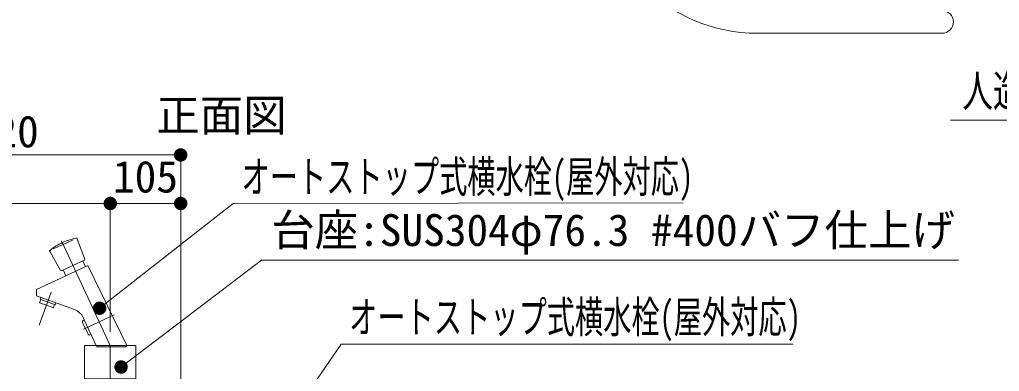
# Model space of a CAD drawing. Units: millimetres at full size, sheet at 1:20; details may follow other scales. Extents: x -6811 to -1335, y 4070 to 7803.
# Drawn here: x -5597 to -4136, y 6141 to 6665 of the extents above; entities that cross this region are included whole.
import ezdxf
from ezdxf.enums import TextEntityAlignment as Align

# ---------------------------------------------------------------- set-up
doc = ezdxf.new("R2010")
doc.units = ezdxf.units.MM
doc.header["$LTSCALE"] = 20
doc.linetypes.add('CHAIN_DOUBLE_DASH', pattern=[23.5, 12, -1.5, 3.5, -1.5, 3.5, -1.5])
doc.layers.add('寸法', color=1, linetype='Continuous', lineweight=13)
doc.layers.add('本体', color=7, linetype='Continuous', lineweight=13)
doc.styles.add('ＭＳ ゴシック', font='')
doc.styles.get('ＭＳ ゴシック').set_extended_font_data('MS Gothic')

# ---------------------------------------------------------------- blocks, each defined once
blk = doc.blocks.new('filled_dot')
at = {"color": 0, "linetype": 'Continuous', "lineweight": -2, "const_width": 1.25}
blk.add_lwpolyline([(-0.625, 0, 1), (0.625, 0, 1)], format="xyb", close=True, dxfattribs=at)

msp = doc.modelspace()

# ---------------------------------------------------------------- linework, layer by layer
at = {"layer": '寸法'}
for p, q in [((-5876.37, 6463.32), (-5356.37, 6463.32)), ((-5356.37, 6149.47), (-5356.37, 6463.32)), ((-5461.37, 6390.97), (-5876.37, 6390.97)), ((-5356.37, 6390.97), (-5461.37, 6390.97)), ((-5461.37, 6199.47), (-5461.37, 6390.97)), ((-5461.37, 6199.47), (-5461.37, 6390.97)), ((-5356.37, 6099.47), (-5356.37, 6390.97))]:
    msp.add_line(p, q, dxfattribs=at)
for points in [[(-3694.89, 6637), (-3703.58, 6618.98), (-3753.56, 6515.29), (-4208.89, 6515.29)], [(-5477.26, 6234.9), (-5461.52, 6247.24), (-5278.26, 6390.9), (-4607.26, 6391.72)], [(-5445.26, 6147.36), (-5429.33, 6159.46), (-5235.81, 6306.39), (-4197.05, 6306.39)], [(-5230.19, 6016.23), (-5218.9, 6032.74), (-5117.26, 6181.39), (-4443.26, 6181.39)]]:
    msp.add_lwpolyline(points, dxfattribs=at)
at = {"layer": '本体'}
for p, q in [((-4496.5, 6644.59), (-4221.5, 6644.59)), ((-5546.37, 6323.15), (-5531.58, 6330.05)), ((-5461.37, 6179.47), (-5534.06, 6335.36)), ((-5531.58, 6330.05), (-5516.8, 6336.94)), ((-5499.2, 6308.11), (-5510.59, 6337.98)), ((-5551.16, 6319.07), (-5535.6, 6291.14)), ((-5516.94, 6298.65), (-5534.16, 6290.62)), ((-5499.72, 6306.68), (-5516.94, 6298.65)), ((-5494.8, 6298.49), (-5512.93, 6290.04)), ((-5502.44, 6305.41), (-5498.43, 6296.8)), ((-5499.72, 6306.68), (-5499.2, 6308.11)), ((-5436.54, 6179.47), (-5494.8, 6298.49)), ((-5512.93, 6290.04), (-5571.37, 6262.79)), ((-5535.6, 6291.14), (-5534.16, 6290.62)), ((-5527.43, 6283.28), (-5531.45, 6291.89)), ((-5571.37, 6253.47), (-5571.37, 6262.79)), ((-5571.37, 6253.47), (-5514.65, 6232.83)), ((-5549.3, 6258.89), (-5567.14, 6209.89)), ((-5566.73, 6243.16), (-5565.02, 6247.86)), ((-5566.73, 6243.16), (-5556.4, 6239.4)), ((-5564.9, 6251.12), (-5565.96, 6248.2)), ((-5565.96, 6248.2), (-5565.02, 6247.86)), ((-5565.02, 6247.86), (-5544.35, 6240.33)), ((-5556.4, 6239.4), (-5546.06, 6235.63)), ((-5544.35, 6240.33), (-5546.06, 6235.63)), ((-5544.35, 6240.33), (-5543.41, 6239.99)), ((-5543.41, 6239.99), (-5542.35, 6242.91)), ((-5501.36, 6203.7), (-5455.53, 6225.07)), ((-5494.52, 6196.13), (-5502.76, 6213.81)), ((-5501.79, 6216.47), (-5499.98, 6217.31)), ((-5501.67, 6220.93), (-5500.08, 6217.54)), ((-5500.08, 6217.54), (-5499.98, 6217.31)), ((-5500.08, 6217.54), (-5482.33, 6179.47)), ((-5490.05, 6196.01), (-5491.86, 6195.17)), ((-5482.33, 6179.47), (-5461.37, 6179.47)), ((-5461.37, 6179.47), (-5481.33, 6179.47)), ((-5481.33, 6179.47), (-5481.33, 6177.47)), ((-5461.37, 6117.97), (-5461.37, 6179.47)), ((-5461.37, 6179.47), (-5436.54, 6179.47)), ((-5437.54, 6179.47), (-5461.37, 6179.47)), ((-5437.54, 6177.47), (-5437.54, 6179.47)), ((-5481.33, 6177.47), (-5471.87, 6177.47)), ((-5471.87, 6177.47), (-5450.87, 6177.47)), ((-5450.87, 6177.47), (-5437.54, 6177.47))]:
    msp.add_line(p, q, dxfattribs=at)
at = {"layer": '本体', "color": 5, "linetype": 'CHAIN_DOUBLE_DASH'}
for p, q in [((-5510.59, 6337.98), (-5511.19, 6339.56)), ((-5551.98, 6320.54), (-5551.16, 6319.07))]:
    msp.add_line(p, q, dxfattribs=at)
at = {"layer": '本体'}
msp.add_lwpolyline([(-5499.52, 6129.47), (-5423.22, 6129.47), (-5423.22, 6179.47), (-5499.52, 6179.47)], close=True, dxfattribs=at)
for centre, radius, start, end in [((-4496.5, 6886.59), 242, 90, 270), ((-4221.5, 6661.59), 17, 270, 90), ((-5494.76, 6251.07), 90, 115, 128.39342), ((-5494.76, 6251.07), 90, 101.60658, 115), ((-5512.46, 6337.27), 2, 90, 101.60658), ((-5512.46, 6337.27), 2, 20.87232, 90), ((-5549.41, 6320.04), 2, 128.39342, 209.12768), ((-5522.51, 6211.21), 23, 25, 70), ((-5500.95, 6214.65), 2, 115, 205), ((-5492.7, 6196.98), 2, 205, 295)]:
    msp.add_arc(centre, radius, start, end, dxfattribs=at)
at = {"layer": '本体', "color": 5, "linetype": 'CHAIN_DOUBLE_DASH'}
for start, end in [(100.52249, 101.60658), (128.39342, 129.47751)]:
    msp.add_arc((-5494.76, 6251.07), 90, start, end, dxfattribs=at)

# ---------------------------------------------------------------- block references
at = {"layer": '寸法', "xscale": 8, "yscale": 8}
for p, rotation in [((-5356.37, 6463.32), 180), ((-5461.37, 6390.97), 180), ((-5356.37, 6390.97), 180), ((-5477.26, 6234.9), 38.1), ((-5445.26, 6147.36), 37.2)]:
    msp.add_blockref('filled_dot', p, dxfattribs=dict(at, rotation=rotation))
msp.add_blockref('filled_dot', (-5461.37, 6390.97), dxfattribs=at)

# ---------------------------------------------------------------- texts
at = {"layer": '寸法', "color": 3, "style": 'ＭＳ ゴシック'}
for s, width, p in [('人造石ブラスト仕上げ', 0.7, (-4190.89, 6520.61)), ('オートストップ式横水栓(屋外対応)', 0.65, (-5265.74, 6392.96)), ('オートストップ式横水栓(屋外対応)', 0.65, (-5105.25, 6183.84))]:
    msp.add_text(s, height=47.47, dxfattribs=dict(at, width=width)).set_placement(p, align=Align.BOTTOM_LEFT)
msp.add_text('正面図', height=47.47, dxfattribs=at).set_placement((-5295.63, 6522.34), align=Align.MIDDLE_CENTER)
at = {"layer": '寸法', "style": 'ＭＳ ゴシック'}
for s, p in [('520', (-5616.37, 6498.32)), ('105', (-5408.87, 6430.97))]:
    msp.add_text(s, height=47.47, dxfattribs=at).set_placement(p, align=Align.MIDDLE_CENTER)
at = {"layer": '寸法', "color": 3, "style": 'ＭＳ ゴシック'}
msp.add_text('台座:SUS304φ76.3 #400バフ仕上げ', height=47.47, dxfattribs=at).set_placement((-4202.26, 6375.08), align=Align.TOP_RIGHT)

doc.saveas('drawing.dxf')
